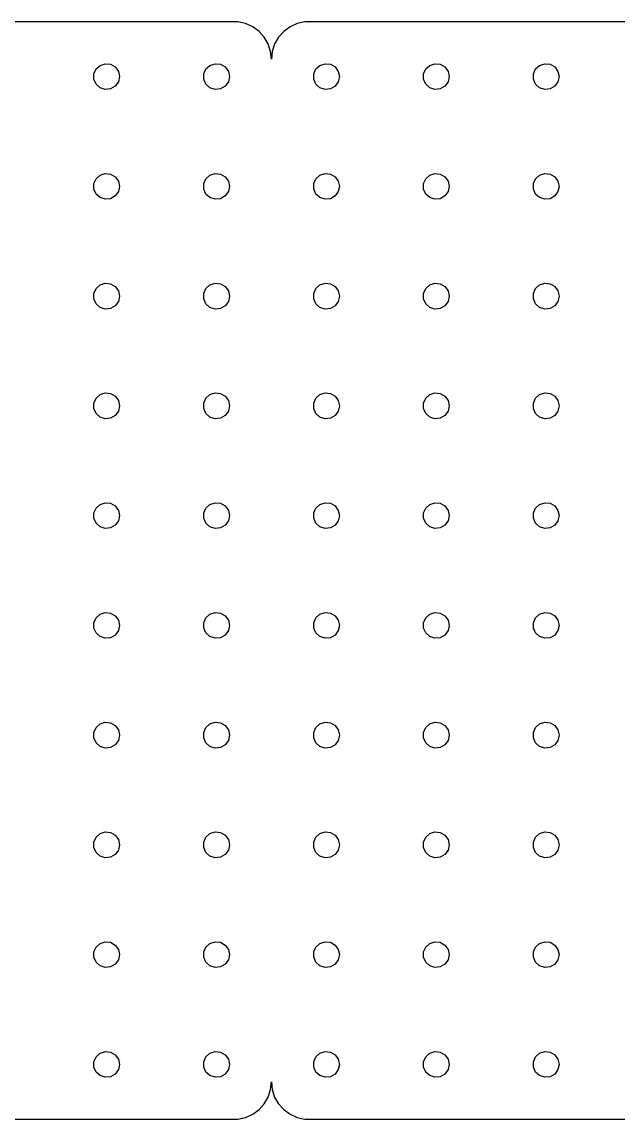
# Model space of a CAD drawing. Header units: metres. Extents: x 0 to 1714, y 0 to 1143.
# Drawn here: x 1056.5 to 1263.2, y 762.1 to 1142.9 of the extents above; entities that cross this region are included whole.
import ezdxf

# ---------------------------------------------------------------- set-up
doc = ezdxf.new("R2010")
doc.units = ezdxf.units.M

msp = doc.modelspace()

# ---------------------------------------------------------------- linework, layer by layer
for p, q in [((1131.36, 1142.93), (583.141, 1142.93)), ((1134.02, 1142.36), (1131.36, 1142.93)), ((1154.64, 1142.93), (1151.98, 1142.36)), ((1702.86, 1142.93), (1154.64, 1142.93)), ((1136.5, 1141.26), (1134.02, 1142.36)), ((1138.7, 1139.66), (1136.5, 1141.26)), ((1140.52, 1137.64), (1138.7, 1139.66)), ((1147.3, 1139.66), (1145.48, 1137.64)), ((1149.5, 1141.26), (1147.3, 1139.66)), ((1151.98, 1142.36), (1149.5, 1141.26)), ((1141.88, 1135.29), (1140.52, 1137.64)), ((1142.72, 1132.7), (1141.88, 1135.29)), ((1144.12, 1135.29), (1143.28, 1132.7)), ((1145.48, 1137.64), (1144.12, 1135.29)), ((1143, 1130), (1142.72, 1132.7)), ((1143.28, 1132.7), (1143, 1130)), ((1082.21, 1126.6), (1083.6, 1127.85)), ((1083.6, 1127.85), (1085.38, 1128.43)), ((1085.38, 1128.43), (1087.24, 1128.23)), ((1087.24, 1128.23), (1088.86, 1127.29)), ((1120.31, 1126.6), (1121.7, 1127.85)), ((1121.7, 1127.85), (1123.48, 1128.43)), ((1123.48, 1128.43), (1125.34, 1128.23)), ((1125.34, 1128.23), (1126.96, 1127.29)), ((1158.41, 1126.6), (1159.8, 1127.85)), ((1159.8, 1127.85), (1161.58, 1128.43)), ((1161.58, 1128.43), (1163.44, 1128.23)), ((1163.44, 1128.23), (1165.06, 1127.29)), ((1196.51, 1126.6), (1197.9, 1127.85)), ((1197.9, 1127.85), (1199.68, 1128.43)), ((1199.68, 1128.43), (1201.54, 1128.23)), ((1201.54, 1128.23), (1203.16, 1127.29)), ((1234.61, 1126.6), (1236, 1127.85)), ((1236, 1127.85), (1237.78, 1128.43)), ((1237.78, 1128.43), (1239.64, 1128.23)), ((1239.64, 1128.23), (1241.26, 1127.29)), ((1081.45, 1124.89), (1082.21, 1126.6)), ((1081.45, 1123.01), (1081.45, 1124.89)), ((1088.86, 1127.29), (1089.96, 1125.78)), ((1089.96, 1125.78), (1090.35, 1123.95)), ((1090.35, 1123.95), (1089.96, 1122.12)), ((1119.55, 1124.89), (1120.31, 1126.6)), ((1119.55, 1123.01), (1119.55, 1124.89)), ((1126.96, 1127.29), (1128.06, 1125.78)), ((1128.06, 1125.78), (1128.45, 1123.95)), ((1128.45, 1123.95), (1128.06, 1122.12)), ((1157.65, 1124.89), (1158.41, 1126.6)), ((1157.65, 1123.01), (1157.65, 1124.89)), ((1165.06, 1127.29), (1166.16, 1125.78)), ((1166.16, 1125.78), (1166.55, 1123.95)), ((1166.55, 1123.95), (1166.16, 1122.12)), ((1195.75, 1124.89), (1196.51, 1126.6)), ((1195.75, 1123.01), (1195.75, 1124.89)), ((1203.16, 1127.29), (1204.26, 1125.78)), ((1204.26, 1125.78), (1204.65, 1123.95)), ((1204.65, 1123.95), (1204.26, 1122.12)), ((1233.85, 1124.89), (1234.61, 1126.6)), ((1233.85, 1123.01), (1233.85, 1124.89)), ((1241.26, 1127.29), (1242.36, 1125.78)), ((1242.36, 1125.78), (1242.75, 1123.95)), ((1242.75, 1123.95), (1242.36, 1122.12)), ((1082.21, 1121.3), (1081.45, 1123.01)), ((1083.6, 1120.05), (1082.21, 1121.3)), ((1085.38, 1119.47), (1083.6, 1120.05)), ((1088.86, 1120.61), (1087.24, 1119.67)), ((1089.96, 1122.12), (1088.86, 1120.61)), ((1120.31, 1121.3), (1119.55, 1123.01)), ((1121.7, 1120.05), (1120.31, 1121.3)), ((1123.48, 1119.47), (1121.7, 1120.05)), ((1126.96, 1120.61), (1125.34, 1119.67)), ((1128.06, 1122.12), (1126.96, 1120.61)), ((1158.41, 1121.3), (1157.65, 1123.01)), ((1159.8, 1120.05), (1158.41, 1121.3)), ((1161.58, 1119.47), (1159.8, 1120.05)), ((1165.06, 1120.61), (1163.44, 1119.67)), ((1166.16, 1122.12), (1165.06, 1120.61)), ((1196.51, 1121.3), (1195.75, 1123.01)), ((1197.9, 1120.05), (1196.51, 1121.3)), ((1199.68, 1119.47), (1197.9, 1120.05)), ((1203.16, 1120.61), (1201.54, 1119.67)), ((1204.26, 1122.12), (1203.16, 1120.61)), ((1234.61, 1121.3), (1233.85, 1123.01)), ((1236, 1120.05), (1234.61, 1121.3)), ((1237.78, 1119.47), (1236, 1120.05)), ((1241.26, 1120.61), (1239.64, 1119.67)), ((1242.36, 1122.12), (1241.26, 1120.61)), ((1087.24, 1119.67), (1085.38, 1119.47)), ((1125.34, 1119.67), (1123.48, 1119.47)), ((1163.44, 1119.67), (1161.58, 1119.47)), ((1201.54, 1119.67), (1199.68, 1119.47)), ((1239.64, 1119.67), (1237.78, 1119.47)), ((1082.21, 1088.5), (1083.6, 1089.75)), ((1083.6, 1089.75), (1085.38, 1090.33)), ((1085.38, 1090.33), (1087.24, 1090.13)), ((1087.24, 1090.13), (1088.86, 1089.19)), ((1120.31, 1088.5), (1121.7, 1089.75)), ((1121.7, 1089.75), (1123.48, 1090.33)), ((1123.48, 1090.33), (1125.34, 1090.13)), ((1125.34, 1090.13), (1126.96, 1089.19)), ((1158.41, 1088.5), (1159.8, 1089.75)), ((1159.8, 1089.75), (1161.58, 1090.33)), ((1161.58, 1090.33), (1163.44, 1090.13)), ((1163.44, 1090.13), (1165.06, 1089.19)), ((1196.51, 1088.5), (1197.9, 1089.75)), ((1197.9, 1089.75), (1199.68, 1090.33)), ((1199.68, 1090.33), (1201.54, 1090.13)), ((1201.54, 1090.13), (1203.16, 1089.19)), ((1234.61, 1088.5), (1236, 1089.75)), ((1236, 1089.75), (1237.78, 1090.33)), ((1237.78, 1090.33), (1239.64, 1090.13)), ((1239.64, 1090.13), (1241.26, 1089.19)), ((1081.45, 1086.79), (1082.21, 1088.5)), ((1081.45, 1084.91), (1081.45, 1086.79)), ((1088.86, 1089.19), (1089.96, 1087.68)), ((1089.96, 1087.68), (1090.35, 1085.85)), ((1090.35, 1085.85), (1089.96, 1084.02)), ((1119.55, 1086.79), (1120.31, 1088.5)), ((1119.55, 1084.91), (1119.55, 1086.79)), ((1126.96, 1089.19), (1128.06, 1087.68)), ((1128.06, 1087.68), (1128.45, 1085.85)), ((1128.45, 1085.85), (1128.06, 1084.02)), ((1157.65, 1086.79), (1158.41, 1088.5)), ((1157.65, 1084.91), (1157.65, 1086.79)), ((1165.06, 1089.19), (1166.16, 1087.68)), ((1166.16, 1087.68), (1166.55, 1085.85)), ((1166.55, 1085.85), (1166.16, 1084.02)), ((1195.75, 1086.79), (1196.51, 1088.5)), ((1195.75, 1084.91), (1195.75, 1086.79)), ((1203.16, 1089.19), (1204.26, 1087.68)), ((1204.26, 1087.68), (1204.65, 1085.85)), ((1204.65, 1085.85), (1204.26, 1084.02)), ((1233.85, 1086.79), (1234.61, 1088.5)), ((1233.85, 1084.91), (1233.85, 1086.79)), ((1241.26, 1089.19), (1242.36, 1087.68)), ((1242.36, 1087.68), (1242.75, 1085.85)), ((1242.75, 1085.85), (1242.36, 1084.02)), ((1082.21, 1083.2), (1081.45, 1084.91)), ((1083.6, 1081.95), (1082.21, 1083.2)), ((1085.38, 1081.37), (1083.6, 1081.95)), ((1088.86, 1082.51), (1087.24, 1081.57)), ((1089.96, 1084.02), (1088.86, 1082.51)), ((1120.31, 1083.2), (1119.55, 1084.91)), ((1121.7, 1081.95), (1120.31, 1083.2)), ((1123.48, 1081.37), (1121.7, 1081.95)), ((1126.96, 1082.51), (1125.34, 1081.57)), ((1128.06, 1084.02), (1126.96, 1082.51)), ((1158.41, 1083.2), (1157.65, 1084.91)), ((1159.8, 1081.95), (1158.41, 1083.2)), ((1161.58, 1081.37), (1159.8, 1081.95)), ((1165.06, 1082.51), (1163.44, 1081.57)), ((1166.16, 1084.02), (1165.06, 1082.51)), ((1196.51, 1083.2), (1195.75, 1084.91)), ((1197.9, 1081.95), (1196.51, 1083.2)), ((1199.68, 1081.37), (1197.9, 1081.95)), ((1203.16, 1082.51), (1201.54, 1081.57)), ((1204.26, 1084.02), (1203.16, 1082.51)), ((1234.61, 1083.2), (1233.85, 1084.91)), ((1236, 1081.95), (1234.61, 1083.2)), ((1237.78, 1081.37), (1236, 1081.95)), ((1241.26, 1082.51), (1239.64, 1081.57)), ((1242.36, 1084.02), (1241.26, 1082.51)), ((1087.24, 1081.57), (1085.38, 1081.37)), ((1125.34, 1081.57), (1123.48, 1081.37)), ((1163.44, 1081.57), (1161.58, 1081.37)), ((1201.54, 1081.57), (1199.68, 1081.37)), ((1239.64, 1081.57), (1237.78, 1081.37)), ((1082.21, 1050.4), (1083.6, 1051.65)), ((1083.6, 1051.65), (1085.38, 1052.23)), ((1085.38, 1052.23), (1087.24, 1052.03)), ((1087.24, 1052.03), (1088.86, 1051.09)), ((1120.31, 1050.4), (1121.7, 1051.65)), ((1121.7, 1051.65), (1123.48, 1052.23)), ((1123.48, 1052.23), (1125.34, 1052.03)), ((1125.34, 1052.03), (1126.96, 1051.09)), ((1158.41, 1050.4), (1159.8, 1051.65)), ((1159.8, 1051.65), (1161.58, 1052.23)), ((1161.58, 1052.23), (1163.44, 1052.03)), ((1163.44, 1052.03), (1165.06, 1051.09)), ((1196.51, 1050.4), (1197.9, 1051.65)), ((1197.9, 1051.65), (1199.68, 1052.23)), ((1199.68, 1052.23), (1201.54, 1052.03)), ((1201.54, 1052.03), (1203.16, 1051.09)), ((1234.61, 1050.4), (1236, 1051.65)), ((1236, 1051.65), (1237.78, 1052.23)), ((1237.78, 1052.23), (1239.64, 1052.03)), ((1239.64, 1052.03), (1241.26, 1051.09)), ((1081.45, 1048.69), (1082.21, 1050.4)), ((1081.45, 1046.81), (1081.45, 1048.69)), ((1088.86, 1051.09), (1089.96, 1049.58)), ((1089.96, 1049.58), (1090.35, 1047.75)), ((1090.35, 1047.75), (1089.96, 1045.92)), ((1119.55, 1048.69), (1120.31, 1050.4)), ((1119.55, 1046.81), (1119.55, 1048.69)), ((1126.96, 1051.09), (1128.06, 1049.58)), ((1128.06, 1049.58), (1128.45, 1047.75)), ((1128.45, 1047.75), (1128.06, 1045.92)), ((1157.65, 1048.69), (1158.41, 1050.4)), ((1157.65, 1046.81), (1157.65, 1048.69)), ((1165.06, 1051.09), (1166.16, 1049.58)), ((1166.16, 1049.58), (1166.55, 1047.75)), ((1166.55, 1047.75), (1166.16, 1045.92)), ((1195.75, 1048.69), (1196.51, 1050.4)), ((1195.75, 1046.81), (1195.75, 1048.69)), ((1203.16, 1051.09), (1204.26, 1049.58)), ((1204.26, 1049.58), (1204.65, 1047.75)), ((1204.65, 1047.75), (1204.26, 1045.92)), ((1233.85, 1048.69), (1234.61, 1050.4)), ((1233.85, 1046.81), (1233.85, 1048.69)), ((1241.26, 1051.09), (1242.36, 1049.58)), ((1242.36, 1049.58), (1242.75, 1047.75)), ((1242.75, 1047.75), (1242.36, 1045.92)), ((1082.21, 1045.1), (1081.45, 1046.81)), ((1083.6, 1043.85), (1082.21, 1045.1)), ((1085.38, 1043.27), (1083.6, 1043.85)), ((1088.86, 1044.41), (1087.24, 1043.47)), ((1089.96, 1045.92), (1088.86, 1044.41)), ((1120.31, 1045.1), (1119.55, 1046.81)), ((1121.7, 1043.85), (1120.31, 1045.1)), ((1123.48, 1043.27), (1121.7, 1043.85)), ((1126.96, 1044.41), (1125.34, 1043.47)), ((1128.06, 1045.92), (1126.96, 1044.41)), ((1158.41, 1045.1), (1157.65, 1046.81)), ((1159.8, 1043.85), (1158.41, 1045.1)), ((1161.58, 1043.27), (1159.8, 1043.85)), ((1165.06, 1044.41), (1163.44, 1043.47)), ((1166.16, 1045.92), (1165.06, 1044.41)), ((1196.51, 1045.1), (1195.75, 1046.81)), ((1197.9, 1043.85), (1196.51, 1045.1)), ((1199.68, 1043.27), (1197.9, 1043.85)), ((1203.16, 1044.41), (1201.54, 1043.47)), ((1204.26, 1045.92), (1203.16, 1044.41)), ((1234.61, 1045.1), (1233.85, 1046.81)), ((1236, 1043.85), (1234.61, 1045.1)), ((1237.78, 1043.27), (1236, 1043.85)), ((1241.26, 1044.41), (1239.64, 1043.47)), ((1242.36, 1045.92), (1241.26, 1044.41)), ((1087.24, 1043.47), (1085.38, 1043.27)), ((1125.34, 1043.47), (1123.48, 1043.27)), ((1163.44, 1043.47), (1161.58, 1043.27)), ((1201.54, 1043.47), (1199.68, 1043.27)), ((1239.64, 1043.47), (1237.78, 1043.27)), ((1082.21, 1012.3), (1083.6, 1013.55)), ((1083.6, 1013.55), (1085.38, 1014.13)), ((1085.38, 1014.13), (1087.24, 1013.93)), ((1087.24, 1013.93), (1088.86, 1012.99)), ((1120.31, 1012.3), (1121.7, 1013.55)), ((1121.7, 1013.55), (1123.48, 1014.13)), ((1123.48, 1014.13), (1125.34, 1013.93)), ((1125.34, 1013.93), (1126.96, 1012.99)), ((1158.41, 1012.3), (1159.8, 1013.55)), ((1159.8, 1013.55), (1161.58, 1014.13)), ((1161.58, 1014.13), (1163.44, 1013.93)), ((1163.44, 1013.93), (1165.06, 1012.99)), ((1196.51, 1012.3), (1197.9, 1013.55)), ((1197.9, 1013.55), (1199.68, 1014.13)), ((1199.68, 1014.13), (1201.54, 1013.93)), ((1201.54, 1013.93), (1203.16, 1012.99)), ((1234.61, 1012.3), (1236, 1013.55)), ((1236, 1013.55), (1237.78, 1014.13)), ((1237.78, 1014.13), (1239.64, 1013.93)), ((1239.64, 1013.93), (1241.26, 1012.99)), ((1081.45, 1010.59), (1082.21, 1012.3)), ((1081.45, 1008.71), (1081.45, 1010.59)), ((1088.86, 1012.99), (1089.96, 1011.48)), ((1089.96, 1011.48), (1090.35, 1009.65)), ((1090.35, 1009.65), (1089.96, 1007.82)), ((1119.55, 1010.59), (1120.31, 1012.3)), ((1119.55, 1008.71), (1119.55, 1010.59)), ((1126.96, 1012.99), (1128.06, 1011.48)), ((1128.06, 1011.48), (1128.45, 1009.65)), ((1128.45, 1009.65), (1128.06, 1007.82)), ((1157.65, 1010.59), (1158.41, 1012.3)), ((1157.65, 1008.71), (1157.65, 1010.59)), ((1165.06, 1012.99), (1166.16, 1011.48)), ((1166.16, 1011.48), (1166.55, 1009.65)), ((1166.55, 1009.65), (1166.16, 1007.82)), ((1195.75, 1010.59), (1196.51, 1012.3)), ((1195.75, 1008.71), (1195.75, 1010.59)), ((1203.16, 1012.99), (1204.26, 1011.48)), ((1204.26, 1011.48), (1204.65, 1009.65)), ((1204.65, 1009.65), (1204.26, 1007.82)), ((1233.85, 1010.59), (1234.61, 1012.3)), ((1233.85, 1008.71), (1233.85, 1010.59)), ((1241.26, 1012.99), (1242.36, 1011.48)), ((1242.36, 1011.48), (1242.75, 1009.65)), ((1242.75, 1009.65), (1242.36, 1007.82)), ((1082.21, 1007), (1081.45, 1008.71)), ((1083.6, 1005.75), (1082.21, 1007)), ((1085.38, 1005.17), (1083.6, 1005.75)), ((1088.86, 1006.31), (1087.24, 1005.37)), ((1089.96, 1007.82), (1088.86, 1006.31)), ((1120.31, 1007), (1119.55, 1008.71)), ((1121.7, 1005.75), (1120.31, 1007)), ((1123.48, 1005.17), (1121.7, 1005.75)), ((1126.96, 1006.31), (1125.34, 1005.37)), ((1128.06, 1007.82), (1126.96, 1006.31)), ((1158.41, 1007), (1157.65, 1008.71)), ((1159.8, 1005.75), (1158.41, 1007)), ((1161.58, 1005.17), (1159.8, 1005.75)), ((1165.06, 1006.31), (1163.44, 1005.37)), ((1166.16, 1007.82), (1165.06, 1006.31)), ((1196.51, 1007), (1195.75, 1008.71)), ((1197.9, 1005.75), (1196.51, 1007)), ((1199.68, 1005.17), (1197.9, 1005.75)), ((1203.16, 1006.31), (1201.54, 1005.37)), ((1204.26, 1007.82), (1203.16, 1006.31)), ((1234.61, 1007), (1233.85, 1008.71)), ((1236, 1005.75), (1234.61, 1007)), ((1237.78, 1005.17), (1236, 1005.75)), ((1241.26, 1006.31), (1239.64, 1005.37)), ((1242.36, 1007.82), (1241.26, 1006.31)), ((1087.24, 1005.37), (1085.38, 1005.17)), ((1125.34, 1005.37), (1123.48, 1005.17)), ((1163.44, 1005.37), (1161.58, 1005.17)), ((1201.54, 1005.37), (1199.68, 1005.17)), ((1239.64, 1005.37), (1237.78, 1005.17)), ((1082.21, 974.195), (1083.6, 975.447)), ((1083.6, 975.447), (1085.38, 976.025)), ((1085.38, 976.025), (1087.24, 975.83)), ((1087.24, 975.83), (1088.86, 974.894)), ((1120.31, 974.195), (1121.7, 975.447)), ((1121.7, 975.447), (1123.48, 976.025)), ((1123.48, 976.025), (1125.34, 975.83)), ((1125.34, 975.83), (1126.96, 974.894)), ((1158.41, 974.195), (1159.8, 975.447)), ((1159.8, 975.447), (1161.58, 976.025)), ((1161.58, 976.025), (1163.44, 975.83)), ((1163.44, 975.83), (1165.06, 974.894)), ((1196.51, 974.195), (1197.9, 975.447)), ((1197.9, 975.447), (1199.68, 976.025)), ((1199.68, 976.025), (1201.54, 975.83)), ((1201.54, 975.83), (1203.16, 974.894)), ((1234.61, 974.195), (1236, 975.447)), ((1236, 975.447), (1237.78, 976.025)), ((1237.78, 976.025), (1239.64, 975.83)), ((1239.64, 975.83), (1241.26, 974.894)), ((1081.45, 972.486), (1082.21, 974.195)), ((1081.45, 970.614), (1081.45, 972.486)), ((1088.86, 974.894), (1089.96, 973.38)), ((1089.96, 973.38), (1090.35, 971.55)), ((1090.35, 971.55), (1089.96, 969.72)), ((1119.55, 972.486), (1120.31, 974.195)), ((1119.55, 970.614), (1119.55, 972.486)), ((1126.96, 974.894), (1128.06, 973.38)), ((1128.06, 973.38), (1128.45, 971.55)), ((1128.45, 971.55), (1128.06, 969.72)), ((1157.65, 972.486), (1158.41, 974.195)), ((1157.65, 970.614), (1157.65, 972.486)), ((1165.06, 974.894), (1166.16, 973.38)), ((1166.16, 973.38), (1166.55, 971.55)), ((1166.55, 971.55), (1166.16, 969.72)), ((1195.75, 972.486), (1196.51, 974.195)), ((1195.75, 970.614), (1195.75, 972.486)), ((1203.16, 974.894), (1204.26, 973.38)), ((1204.26, 973.38), (1204.65, 971.55)), ((1204.65, 971.55), (1204.26, 969.72)), ((1233.85, 972.486), (1234.61, 974.195)), ((1233.85, 970.614), (1233.85, 972.486)), ((1241.26, 974.894), (1242.36, 973.38)), ((1242.36, 973.38), (1242.75, 971.55)), ((1242.75, 971.55), (1242.36, 969.72)), ((1082.21, 968.905), (1081.45, 970.614)), ((1083.6, 967.653), (1082.21, 968.905)), ((1085.38, 967.075), (1083.6, 967.653)), ((1088.86, 968.206), (1087.24, 967.27)), ((1089.96, 969.72), (1088.86, 968.206)), ((1120.31, 968.905), (1119.55, 970.614)), ((1121.7, 967.653), (1120.31, 968.905)), ((1123.48, 967.075), (1121.7, 967.653)), ((1126.96, 968.206), (1125.34, 967.27)), ((1128.06, 969.72), (1126.96, 968.206)), ((1158.41, 968.905), (1157.65, 970.614)), ((1159.8, 967.653), (1158.41, 968.905)), ((1161.58, 967.075), (1159.8, 967.653)), ((1165.06, 968.206), (1163.44, 967.27)), ((1166.16, 969.72), (1165.06, 968.206)), ((1196.51, 968.905), (1195.75, 970.614)), ((1197.9, 967.653), (1196.51, 968.905)), ((1199.68, 967.075), (1197.9, 967.653)), ((1203.16, 968.206), (1201.54, 967.27)), ((1204.26, 969.72), (1203.16, 968.206)), ((1234.61, 968.905), (1233.85, 970.614)), ((1236, 967.653), (1234.61, 968.905)), ((1237.78, 967.075), (1236, 967.653)), ((1241.26, 968.206), (1239.64, 967.27)), ((1242.36, 969.72), (1241.26, 968.206)), ((1087.24, 967.27), (1085.38, 967.075)), ((1125.34, 967.27), (1123.48, 967.075)), ((1163.44, 967.27), (1161.58, 967.075)), ((1201.54, 967.27), (1199.68, 967.075)), ((1239.64, 967.27), (1237.78, 967.075)), ((1082.21, 936.095), (1083.6, 937.347)), ((1083.6, 937.347), (1085.38, 937.925)), ((1085.38, 937.925), (1087.24, 937.73)), ((1087.24, 937.73), (1088.86, 936.794)), ((1120.31, 936.095), (1121.7, 937.347)), ((1121.7, 937.347), (1123.48, 937.925)), ((1123.48, 937.925), (1125.34, 937.73)), ((1125.34, 937.73), (1126.96, 936.794)), ((1158.41, 936.095), (1159.8, 937.347)), ((1159.8, 937.347), (1161.58, 937.925)), ((1161.58, 937.925), (1163.44, 937.73)), ((1163.44, 937.73), (1165.06, 936.794)), ((1196.51, 936.095), (1197.9, 937.347)), ((1197.9, 937.347), (1199.68, 937.925)), ((1199.68, 937.925), (1201.54, 937.73)), ((1201.54, 937.73), (1203.16, 936.794)), ((1234.61, 936.095), (1236, 937.347)), ((1236, 937.347), (1237.78, 937.925)), ((1237.78, 937.925), (1239.64, 937.73)), ((1239.64, 937.73), (1241.26, 936.794)), ((1081.45, 934.386), (1082.21, 936.095)), ((1081.45, 932.514), (1081.45, 934.386)), ((1088.86, 936.794), (1089.96, 935.28)), ((1089.96, 935.28), (1090.35, 933.45)), ((1090.35, 933.45), (1089.96, 931.62)), ((1119.55, 934.386), (1120.31, 936.095)), ((1119.55, 932.514), (1119.55, 934.386)), ((1126.96, 936.794), (1128.06, 935.28)), ((1128.06, 935.28), (1128.45, 933.45)), ((1128.45, 933.45), (1128.06, 931.62)), ((1157.65, 934.386), (1158.41, 936.095)), ((1157.65, 932.514), (1157.65, 934.386)), ((1165.06, 936.794), (1166.16, 935.28)), ((1166.16, 935.28), (1166.55, 933.45)), ((1166.55, 933.45), (1166.16, 931.62)), ((1195.75, 934.386), (1196.51, 936.095)), ((1195.75, 932.514), (1195.75, 934.386)), ((1203.16, 936.794), (1204.26, 935.28)), ((1204.26, 935.28), (1204.65, 933.45)), ((1204.65, 933.45), (1204.26, 931.62)), ((1233.85, 934.386), (1234.61, 936.095)), ((1233.85, 932.514), (1233.85, 934.386)), ((1241.26, 936.794), (1242.36, 935.28)), ((1242.36, 935.28), (1242.75, 933.45)), ((1242.75, 933.45), (1242.36, 931.62)), ((1082.21, 930.805), (1081.45, 932.514)), ((1083.6, 929.553), (1082.21, 930.805)), ((1085.38, 928.975), (1083.6, 929.553)), ((1088.86, 930.106), (1087.24, 929.17)), ((1089.96, 931.62), (1088.86, 930.106)), ((1120.31, 930.805), (1119.55, 932.514)), ((1121.7, 929.553), (1120.31, 930.805)), ((1123.48, 928.975), (1121.7, 929.553)), ((1126.96, 930.106), (1125.34, 929.17)), ((1128.06, 931.62), (1126.96, 930.106)), ((1158.41, 930.805), (1157.65, 932.514)), ((1159.8, 929.553), (1158.41, 930.805)), ((1161.58, 928.975), (1159.8, 929.553)), ((1165.06, 930.106), (1163.44, 929.17)), ((1166.16, 931.62), (1165.06, 930.106)), ((1196.51, 930.805), (1195.75, 932.514)), ((1197.9, 929.553), (1196.51, 930.805)), ((1199.68, 928.975), (1197.9, 929.553)), ((1203.16, 930.106), (1201.54, 929.17)), ((1204.26, 931.62), (1203.16, 930.106)), ((1234.61, 930.805), (1233.85, 932.514)), ((1236, 929.553), (1234.61, 930.805)), ((1237.78, 928.975), (1236, 929.553)), ((1241.26, 930.106), (1239.64, 929.17)), ((1242.36, 931.62), (1241.26, 930.106)), ((1087.24, 929.17), (1085.38, 928.975)), ((1125.34, 929.17), (1123.48, 928.975)), ((1163.44, 929.17), (1161.58, 928.975)), ((1201.54, 929.17), (1199.68, 928.975)), ((1239.64, 929.17), (1237.78, 928.975)), ((1082.21, 897.995), (1083.6, 899.247)), ((1083.6, 899.247), (1085.38, 899.825)), ((1085.38, 899.825), (1087.24, 899.63)), ((1087.24, 899.63), (1088.86, 898.694)), ((1120.31, 897.995), (1121.7, 899.247)), ((1121.7, 899.247), (1123.48, 899.825)), ((1123.48, 899.825), (1125.34, 899.63)), ((1125.34, 899.63), (1126.96, 898.694)), ((1158.41, 897.995), (1159.8, 899.247)), ((1159.8, 899.247), (1161.58, 899.825)), ((1161.58, 899.825), (1163.44, 899.63)), ((1163.44, 899.63), (1165.06, 898.694)), ((1196.51, 897.995), (1197.9, 899.247)), ((1197.9, 899.247), (1199.68, 899.825)), ((1199.68, 899.825), (1201.54, 899.63)), ((1201.54, 899.63), (1203.16, 898.694)), ((1234.61, 897.995), (1236, 899.247)), ((1236, 899.247), (1237.78, 899.825)), ((1237.78, 899.825), (1239.64, 899.63)), ((1239.64, 899.63), (1241.26, 898.694)), ((1081.45, 896.286), (1082.21, 897.995)), ((1081.45, 894.414), (1081.45, 896.286)), ((1088.86, 898.694), (1089.96, 897.18)), ((1089.96, 897.18), (1090.35, 895.35)), ((1090.35, 895.35), (1089.96, 893.52)), ((1119.55, 896.286), (1120.31, 897.995)), ((1119.55, 894.414), (1119.55, 896.286)), ((1126.96, 898.694), (1128.06, 897.18)), ((1128.06, 897.18), (1128.45, 895.35)), ((1128.45, 895.35), (1128.06, 893.52)), ((1157.65, 896.286), (1158.41, 897.995)), ((1157.65, 894.414), (1157.65, 896.286)), ((1165.06, 898.694), (1166.16, 897.18)), ((1166.16, 897.18), (1166.55, 895.35)), ((1166.55, 895.35), (1166.16, 893.52)), ((1195.75, 896.286), (1196.51, 897.995)), ((1195.75, 894.414), (1195.75, 896.286)), ((1203.16, 898.694), (1204.26, 897.18)), ((1204.26, 897.18), (1204.65, 895.35)), ((1204.65, 895.35), (1204.26, 893.52)), ((1233.85, 896.286), (1234.61, 897.995)), ((1233.85, 894.414), (1233.85, 896.286)), ((1241.26, 898.694), (1242.36, 897.18)), ((1242.36, 897.18), (1242.75, 895.35)), ((1242.75, 895.35), (1242.36, 893.52)), ((1082.21, 892.705), (1081.45, 894.414)), ((1083.6, 891.453), (1082.21, 892.705)), ((1085.38, 890.875), (1083.6, 891.453)), ((1088.86, 892.006), (1087.24, 891.07)), ((1089.96, 893.52), (1088.86, 892.006)), ((1120.31, 892.705), (1119.55, 894.414)), ((1121.7, 891.453), (1120.31, 892.705)), ((1123.48, 890.875), (1121.7, 891.453)), ((1126.96, 892.006), (1125.34, 891.07)), ((1128.06, 893.52), (1126.96, 892.006)), ((1158.41, 892.705), (1157.65, 894.414)), ((1159.8, 891.453), (1158.41, 892.705)), ((1161.58, 890.875), (1159.8, 891.453)), ((1165.06, 892.006), (1163.44, 891.07)), ((1166.16, 893.52), (1165.06, 892.006)), ((1196.51, 892.705), (1195.75, 894.414)), ((1197.9, 891.453), (1196.51, 892.705)), ((1199.68, 890.875), (1197.9, 891.453)), ((1203.16, 892.006), (1201.54, 891.07)), ((1204.26, 893.52), (1203.16, 892.006)), ((1234.61, 892.705), (1233.85, 894.414)), ((1236, 891.453), (1234.61, 892.705)), ((1237.78, 890.875), (1236, 891.453)), ((1241.26, 892.006), (1239.64, 891.07)), ((1242.36, 893.52), (1241.26, 892.006)), ((1087.24, 891.07), (1085.38, 890.875)), ((1125.34, 891.07), (1123.48, 890.875)), ((1163.44, 891.07), (1161.58, 890.875)), ((1201.54, 891.07), (1199.68, 890.875)), ((1239.64, 891.07), (1237.78, 890.875)), ((1082.21, 859.895), (1083.6, 861.147)), ((1083.6, 861.147), (1085.38, 861.725)), ((1085.38, 861.725), (1087.24, 861.53)), ((1087.24, 861.53), (1088.86, 860.594)), ((1120.31, 859.895), (1121.7, 861.147)), ((1121.7, 861.147), (1123.48, 861.725)), ((1123.48, 861.725), (1125.34, 861.53)), ((1125.34, 861.53), (1126.96, 860.594)), ((1158.41, 859.895), (1159.8, 861.147)), ((1159.8, 861.147), (1161.58, 861.725)), ((1161.58, 861.725), (1163.44, 861.53)), ((1163.44, 861.53), (1165.06, 860.594)), ((1196.51, 859.895), (1197.9, 861.147)), ((1197.9, 861.147), (1199.68, 861.725)), ((1199.68, 861.725), (1201.54, 861.53)), ((1201.54, 861.53), (1203.16, 860.594)), ((1234.61, 859.895), (1236, 861.147)), ((1236, 861.147), (1237.78, 861.725)), ((1237.78, 861.725), (1239.64, 861.53)), ((1239.64, 861.53), (1241.26, 860.594)), ((1081.45, 858.186), (1082.21, 859.895)), ((1081.45, 856.314), (1081.45, 858.186)), ((1088.86, 860.594), (1089.96, 859.08)), ((1089.96, 859.08), (1090.35, 857.25)), ((1090.35, 857.25), (1089.96, 855.42)), ((1119.55, 858.186), (1120.31, 859.895)), ((1119.55, 856.314), (1119.55, 858.186)), ((1126.96, 860.594), (1128.06, 859.08)), ((1128.06, 859.08), (1128.45, 857.25)), ((1128.45, 857.25), (1128.06, 855.42)), ((1157.65, 858.186), (1158.41, 859.895)), ((1157.65, 856.314), (1157.65, 858.186)), ((1165.06, 860.594), (1166.16, 859.08)), ((1166.16, 859.08), (1166.55, 857.25)), ((1166.55, 857.25), (1166.16, 855.42)), ((1195.75, 858.186), (1196.51, 859.895)), ((1195.75, 856.314), (1195.75, 858.186)), ((1203.16, 860.594), (1204.26, 859.08)), ((1204.26, 859.08), (1204.65, 857.25)), ((1204.65, 857.25), (1204.26, 855.42)), ((1233.85, 858.186), (1234.61, 859.895)), ((1233.85, 856.314), (1233.85, 858.186)), ((1241.26, 860.594), (1242.36, 859.08)), ((1242.36, 859.08), (1242.75, 857.25)), ((1242.75, 857.25), (1242.36, 855.42)), ((1082.21, 854.605), (1081.45, 856.314)), ((1083.6, 853.353), (1082.21, 854.605)), ((1085.38, 852.775), (1083.6, 853.353)), ((1088.86, 853.906), (1087.24, 852.97)), ((1089.96, 855.42), (1088.86, 853.906)), ((1120.31, 854.605), (1119.55, 856.314)), ((1121.7, 853.353), (1120.31, 854.605)), ((1123.48, 852.775), (1121.7, 853.353)), ((1126.96, 853.906), (1125.34, 852.97)), ((1128.06, 855.42), (1126.96, 853.906)), ((1158.41, 854.605), (1157.65, 856.314)), ((1159.8, 853.353), (1158.41, 854.605)), ((1161.58, 852.775), (1159.8, 853.353)), ((1165.06, 853.906), (1163.44, 852.97)), ((1166.16, 855.42), (1165.06, 853.906)), ((1196.51, 854.605), (1195.75, 856.314)), ((1197.9, 853.353), (1196.51, 854.605)), ((1199.68, 852.775), (1197.9, 853.353)), ((1203.16, 853.906), (1201.54, 852.97)), ((1204.26, 855.42), (1203.16, 853.906)), ((1234.61, 854.605), (1233.85, 856.314)), ((1236, 853.353), (1234.61, 854.605)), ((1237.78, 852.775), (1236, 853.353)), ((1241.26, 853.906), (1239.64, 852.97)), ((1242.36, 855.42), (1241.26, 853.906)), ((1087.24, 852.97), (1085.38, 852.775)), ((1125.34, 852.97), (1123.48, 852.775)), ((1163.44, 852.97), (1161.58, 852.775)), ((1201.54, 852.97), (1199.68, 852.775)), ((1239.64, 852.97), (1237.78, 852.775)), ((1082.21, 821.795), (1083.6, 823.047)), ((1083.6, 823.047), (1085.38, 823.625)), ((1085.38, 823.625), (1087.24, 823.43)), ((1087.24, 823.43), (1088.86, 822.494)), ((1120.31, 821.795), (1121.7, 823.047)), ((1121.7, 823.047), (1123.48, 823.625)), ((1123.48, 823.625), (1125.34, 823.43)), ((1125.34, 823.43), (1126.96, 822.494)), ((1158.41, 821.795), (1159.8, 823.047)), ((1159.8, 823.047), (1161.58, 823.625)), ((1161.58, 823.625), (1163.44, 823.43)), ((1163.44, 823.43), (1165.06, 822.494)), ((1196.51, 821.795), (1197.9, 823.047)), ((1197.9, 823.047), (1199.68, 823.625)), ((1199.68, 823.625), (1201.54, 823.43)), ((1201.54, 823.43), (1203.16, 822.494)), ((1234.61, 821.795), (1236, 823.047)), ((1236, 823.047), (1237.78, 823.625)), ((1237.78, 823.625), (1239.64, 823.43)), ((1239.64, 823.43), (1241.26, 822.494)), ((1081.45, 820.086), (1082.21, 821.795)), ((1081.45, 818.214), (1081.45, 820.086)), ((1088.86, 822.494), (1089.96, 820.98)), ((1089.96, 820.98), (1090.35, 819.15)), ((1090.35, 819.15), (1089.96, 817.32)), ((1119.55, 820.086), (1120.31, 821.795)), ((1119.55, 818.214), (1119.55, 820.086)), ((1126.96, 822.494), (1128.06, 820.98)), ((1128.06, 820.98), (1128.45, 819.15)), ((1128.45, 819.15), (1128.06, 817.32)), ((1157.65, 820.086), (1158.41, 821.795)), ((1157.65, 818.214), (1157.65, 820.086)), ((1165.06, 822.494), (1166.16, 820.98)), ((1166.16, 820.98), (1166.55, 819.15)), ((1166.55, 819.15), (1166.16, 817.32)), ((1195.75, 820.086), (1196.51, 821.795)), ((1195.75, 818.214), (1195.75, 820.086)), ((1203.16, 822.494), (1204.26, 820.98)), ((1204.26, 820.98), (1204.65, 819.15)), ((1204.65, 819.15), (1204.26, 817.32)), ((1233.85, 820.086), (1234.61, 821.795)), ((1233.85, 818.214), (1233.85, 820.086)), ((1241.26, 822.494), (1242.36, 820.98)), ((1242.36, 820.98), (1242.75, 819.15)), ((1242.75, 819.15), (1242.36, 817.32)), ((1082.21, 816.505), (1081.45, 818.214)), ((1083.6, 815.253), (1082.21, 816.505)), ((1085.38, 814.675), (1083.6, 815.253)), ((1088.86, 815.806), (1087.24, 814.87)), ((1089.96, 817.32), (1088.86, 815.806)), ((1120.31, 816.505), (1119.55, 818.214)), ((1121.7, 815.253), (1120.31, 816.505)), ((1123.48, 814.675), (1121.7, 815.253)), ((1126.96, 815.806), (1125.34, 814.87)), ((1128.06, 817.32), (1126.96, 815.806)), ((1158.41, 816.505), (1157.65, 818.214)), ((1159.8, 815.253), (1158.41, 816.505)), ((1161.58, 814.675), (1159.8, 815.253)), ((1165.06, 815.806), (1163.44, 814.87)), ((1166.16, 817.32), (1165.06, 815.806)), ((1196.51, 816.505), (1195.75, 818.214)), ((1197.9, 815.253), (1196.51, 816.505)), ((1199.68, 814.675), (1197.9, 815.253)), ((1203.16, 815.806), (1201.54, 814.87)), ((1204.26, 817.32), (1203.16, 815.806)), ((1234.61, 816.505), (1233.85, 818.214)), ((1236, 815.253), (1234.61, 816.505)), ((1237.78, 814.675), (1236, 815.253)), ((1241.26, 815.806), (1239.64, 814.87)), ((1242.36, 817.32), (1241.26, 815.806)), ((1087.24, 814.87), (1085.38, 814.675)), ((1125.34, 814.87), (1123.48, 814.675)), ((1163.44, 814.87), (1161.58, 814.675)), ((1201.54, 814.87), (1199.68, 814.675)), ((1239.64, 814.87), (1237.78, 814.675)), ((1082.21, 783.695), (1083.6, 784.947)), ((1083.6, 784.947), (1085.38, 785.525)), ((1085.38, 785.525), (1087.24, 785.33)), ((1087.24, 785.33), (1088.86, 784.394)), ((1120.31, 783.695), (1121.7, 784.947)), ((1121.7, 784.947), (1123.48, 785.525)), ((1123.48, 785.525), (1125.34, 785.33)), ((1125.34, 785.33), (1126.96, 784.394)), ((1158.41, 783.695), (1159.8, 784.947)), ((1159.8, 784.947), (1161.58, 785.525)), ((1161.58, 785.525), (1163.44, 785.33)), ((1163.44, 785.33), (1165.06, 784.394)), ((1196.51, 783.695), (1197.9, 784.947)), ((1197.9, 784.947), (1199.68, 785.525)), ((1199.68, 785.525), (1201.54, 785.33)), ((1201.54, 785.33), (1203.16, 784.394)), ((1234.61, 783.695), (1236, 784.947)), ((1236, 784.947), (1237.78, 785.525)), ((1237.78, 785.525), (1239.64, 785.33)), ((1239.64, 785.33), (1241.26, 784.394)), ((1081.45, 781.986), (1082.21, 783.695)), ((1081.45, 780.114), (1081.45, 781.986)), ((1088.86, 784.394), (1089.96, 782.88)), ((1089.96, 782.88), (1090.35, 781.05)), ((1090.35, 781.05), (1089.96, 779.22)), ((1119.55, 781.986), (1120.31, 783.695)), ((1119.55, 780.114), (1119.55, 781.986)), ((1126.96, 784.394), (1128.06, 782.88)), ((1128.06, 782.88), (1128.45, 781.05)), ((1128.45, 781.05), (1128.06, 779.22)), ((1157.65, 781.986), (1158.41, 783.695)), ((1157.65, 780.114), (1157.65, 781.986)), ((1165.06, 784.394), (1166.16, 782.88)), ((1166.16, 782.88), (1166.55, 781.05)), ((1166.55, 781.05), (1166.16, 779.22)), ((1195.75, 781.986), (1196.51, 783.695)), ((1195.75, 780.114), (1195.75, 781.986)), ((1203.16, 784.394), (1204.26, 782.88)), ((1204.26, 782.88), (1204.65, 781.05)), ((1204.65, 781.05), (1204.26, 779.22)), ((1233.85, 781.986), (1234.61, 783.695)), ((1233.85, 780.114), (1233.85, 781.986)), ((1241.26, 784.394), (1242.36, 782.88)), ((1242.36, 782.88), (1242.75, 781.05)), ((1242.75, 781.05), (1242.36, 779.22)), ((1082.21, 778.405), (1081.45, 780.114)), ((1083.6, 777.153), (1082.21, 778.405)), ((1085.38, 776.575), (1083.6, 777.153)), ((1088.86, 777.706), (1087.24, 776.77)), ((1089.96, 779.22), (1088.86, 777.706)), ((1120.31, 778.405), (1119.55, 780.114)), ((1121.7, 777.153), (1120.31, 778.405)), ((1123.48, 776.575), (1121.7, 777.153)), ((1126.96, 777.706), (1125.34, 776.77)), ((1128.06, 779.22), (1126.96, 777.706)), ((1158.41, 778.405), (1157.65, 780.114)), ((1159.8, 777.153), (1158.41, 778.405)), ((1161.58, 776.575), (1159.8, 777.153)), ((1165.06, 777.706), (1163.44, 776.77)), ((1166.16, 779.22), (1165.06, 777.706)), ((1196.51, 778.405), (1195.75, 780.114)), ((1197.9, 777.153), (1196.51, 778.405)), ((1199.68, 776.575), (1197.9, 777.153)), ((1203.16, 777.706), (1201.54, 776.77)), ((1204.26, 779.22), (1203.16, 777.706)), ((1234.61, 778.405), (1233.85, 780.114)), ((1236, 777.153), (1234.61, 778.405)), ((1237.78, 776.575), (1236, 777.153)), ((1241.26, 777.706), (1239.64, 776.77)), ((1242.36, 779.22), (1241.26, 777.706)), ((1087.24, 776.77), (1085.38, 776.575)), ((1125.34, 776.77), (1123.48, 776.575)), ((1142.72, 772.297), (1143, 775)), ((1143, 775), (1143.28, 772.297)), ((1163.44, 776.77), (1161.58, 776.575)), ((1201.54, 776.77), (1199.68, 776.575)), ((1239.64, 776.77), (1237.78, 776.575)), ((1140.52, 767.359), (1141.88, 769.712)), ((1141.88, 769.712), (1142.72, 772.297)), ((1143.28, 772.297), (1144.12, 769.712)), ((1144.12, 769.712), (1145.48, 767.359)), ((1138.7, 765.339), (1140.52, 767.359)), ((1145.48, 767.359), (1147.3, 765.339)), ((583.141, 762.071), (1131.36, 762.071)), ((1131.36, 762.071), (1134.02, 762.636)), ((1134.02, 762.636), (1136.5, 763.742)), ((1136.5, 763.742), (1138.7, 765.339)), ((1147.3, 765.339), (1149.5, 763.742)), ((1149.5, 763.742), (1151.98, 762.636)), ((1151.98, 762.636), (1154.64, 762.071)), ((1154.64, 762.071), (1702.86, 762.071))]:
    msp.add_line(p, q)

doc.saveas('drawing.dxf')
